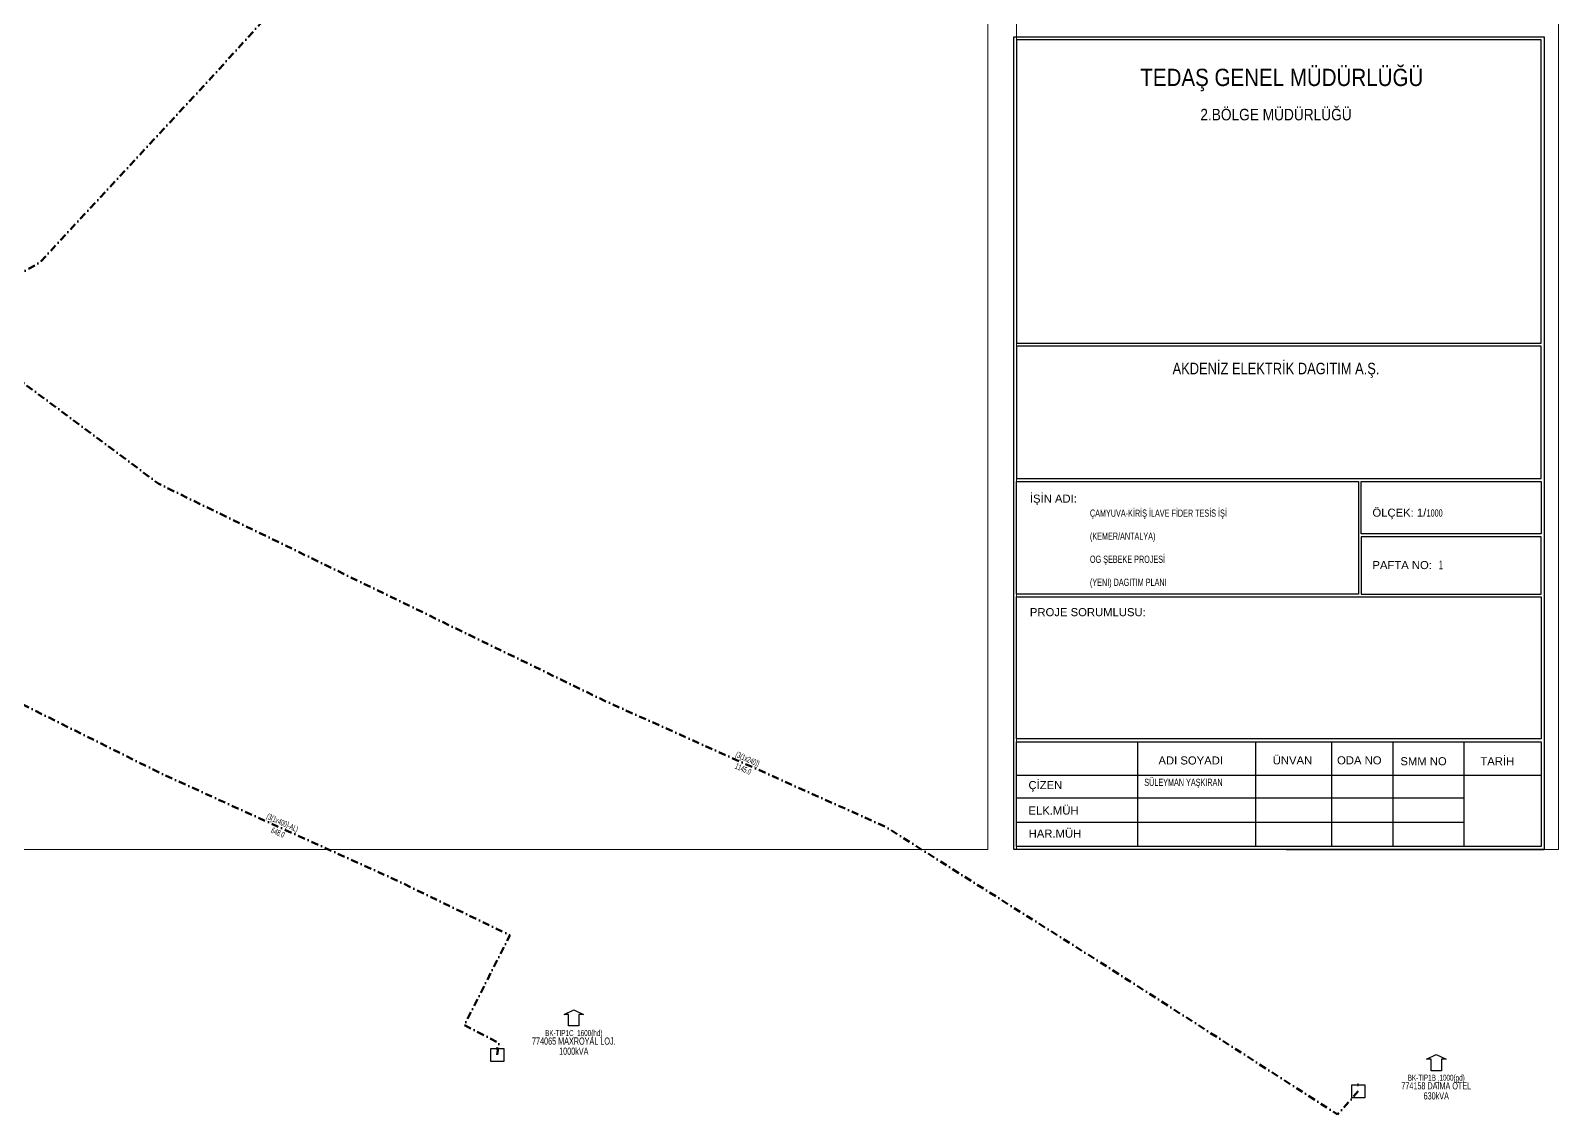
# Model space of a CAD drawing. Header units: millimetres. Extents: x 549058 to 551414, y 4048269 to 4050352.
# Drawn here: x 550353 to 551414, y 4048409 to 4049161 of the extents above; entities that cross this region are included whole.
import ezdxf
from ezdxf.enums import TextEntityAlignment as Align

# ---------------------------------------------------------------- set-up
doc = ezdxf.new("R2010")
doc.units = ezdxf.units.MM
doc.linetypes.add('DASHDOT', pattern=[5, 2.5, -1.25, 0, -1.25])
doc.layers.add('ANTET', color=250, linetype='Continuous')
doc.layers.add('ANTET_RASTER', color=7, linetype='Continuous')
for name, color, linetype, lineweight in [('HAT_ENH_YERALTI_MEVCUT', 6, 'DASHDOT', 70), ('HAT_OG_YERALTI_MEVCUT', 48, 'DASHDOT', 70), ('TRAFO_MEVCUT', 5, 'Continuous', 30)]:
    doc.layers.add(name, color=color, linetype=linetype, lineweight=lineweight)
doc.styles.get("Standard").update_dxf_attribs({"font": 'Arial'})
picture_1 = doc.add_image_def('image1.bmp', size_in_pixel=(376, 1146))

# ---------------------------------------------------------------- blocks, each defined once
blk = doc.blocks.new('MEV_BINA_KARE')
at = {"layer": 'TRAFO_MEVCUT', "linetype": 'Continuous'}
for p, q in [((-2.25, -2.25), (-2.25, 2.25)), ((-2.25, 2.25), (2.25, 2.25)), ((0, 1.8), (0, 2.7)), ((2.25, 2.25), (2.25, -2.25)), ((2.25, -2.25), (-2.25, -2.25))]:
    blk.add_line(p, q, dxfattribs=at)
blk = doc.blocks.new('MEV_BETKOSK')
at = {"layer": 'TRAFO_MEVCUT', "linetype": 'Continuous'}
for p, q in [((-3.4, 2), (0, 3.6)), ((-1.8, 2), (-3.4, 2)), ((-1.8, -2), (-1.8, 2)), ((0, 3.6), (3.4, 2)), ((3.4, 2), (1.8, 2)), ((1.8, 2), (1.8, -2)), ((1.8, -2), (-1.8, -2))]:
    blk.add_line(p, q, dxfattribs=at)
blk = doc.blocks.new('SEMBOL_UST1')
at = {"layer": 'ANTET', "linetype": 'ByBlock'}
for p, q in [((41.99, 37.39), (41.99, 1.01)), ((82.93, 37.39), (82.93, 1.01)), ((109.3, 37.39), (109.3, 1.01)), ((130.5, 37.39), (130.5, 1.01)), ((155.16, 37.39), (155.16, 1.01)), ((0, 25.8), (182.02, 25.8)), ((0, 17.92), (155.16, 17.92)), ((0, 9.47), (155.16, 9.47)), ((93.55, 0), (183.03, 0))]:
    blk.add_line(p, q, dxfattribs=at)
at = {"layer": 'ANTET', "linetype": 'ByBlock', "flags": 128}
for points in [[(-1.01, 0), (-1.01, 282), (183.03, 282), (183.03, 0)], [(118.58, 88.67), (0, 88.67), (0, 127.72), (118.58, 127.72)], [(182.02, 109.59), (119.55, 109.59), (119.55, 127.72), (182.02, 127.72)], [(182.02, 108.58), (119.58, 108.58), (119.58, 88.67), (182.02, 88.67)], [(0, 87.66), (182.02, 87.66), (182.02, 38.39), (0, 38.39)], [(0, 37.39), (182.02, 37.39), (182.02, 1.01), (0, 1.01)]]:
    blk.add_lwpolyline(points, close=True, dxfattribs=at)
for points in [[(0, 175.72), (182.02, 175.72), (182.02, 280.99), (0, 280.99), (0, 175.72)], [(0, 128.73), (182.02, 128.73), (182.02, 174.72), (0, 174.72), (0, 128.73)]]:
    blk.add_lwpolyline(points, dxfattribs=at)
at = {"layer": 'ANTET', "linetype": 'ByBlock'}
for s, p in [('İŞİN ADI:', (4.61, 120.38)), ('ÖLÇEK: 1/', (123.46, 115.51)), ('PAFTA NO:', (123.46, 97.33)), ('PROJE SORUMLUSU:', (4.61, 80.99)), ('ADI SOYADI', (49.21, 29.52)), ('ÜNVAN', (88.87, 29.57)), ('ODA NO', (111.19, 29.57)), ('SMM NO', (133.16, 29.25)), ('TARİH', (160.91, 29.25)), ('ÇİZEN', (4.11, 20.97)), ('ELK.MÜH', (4.11, 12.16)), ('HAR.MÜH', (4.17, 4.14))]:
    blk.add_text(s, height=2.8, dxfattribs=at).set_placement(p)

msp = doc.modelspace()

# ---------------------------------------------------------------- linework, layer by layer
at = {"layer": 'ANTET', "color": 18, "linetype": 'Continuous', "lineweight": 20, "true_color": 0x000000, "flags": 128}
msp.add_lwpolyline([(549057.5, 4048592.5), (549057.5, 4050352.5), (551017.5, 4050352.5), (551017.5, 4048592.5), (549057.5, 4048592.5)], close=True, dxfattribs=at)
at = {"layer": 'HAT_ENH_YERALTI_MEVCUT', "ltscale": 2, "flags": 128}
msp.add_lwpolyline([(551274.595435, 4048424.730928), (551260.215337, 4048408.659053), (551102.880141, 4048509.601706), (550946.663826, 4048608.220944), (550751.916933, 4048695.580491), (550442.229107, 4048846.27846), (550297.820206, 4048953.946451), (550290.145481, 4048952.9454), (550284.72255, 4048950.900868)], dxfattribs=at)
at = {"layer": 'HAT_OG_YERALTI_MEVCUT', "ltscale": 2, "flags": 128}
for points in [[(550913.454385, 4049496.247488), (550906.116702, 4049501.903605), (550889.304178, 4049479.700806), (550846.145746, 4049430.446691), (550777.967161, 4049391.225677), (550690.361345, 4049360.8019), (550478.250898, 4049127.811114), (550372.831835, 4049014.217206), (550360.035066, 4049000.11907), (550333.357055, 4048985.153357), (550294.749852, 4048959.993606), (550288.049, 4048959.035)], [(550677.052275, 4048450.017926), (550678.311515, 4048458.133028), (550654.24604, 4048470.585512), (550685.811767, 4048533.054289), (550607.487657, 4048571.017505), (550445.43658, 4048644.491034), (550311.56629, 4048711.226373), (550243.632113, 4048752.786104), (550228.698045, 4048723.452123), (550218.293925, 4048729.363555), (550216.067, 4048732.301)]]:
    msp.add_lwpolyline(points, dxfattribs=at)

# ---------------------------------------------------------------- block references
at = {"layer": 'ANTET', "color": 1, "linetype": 'Continuous', "lineweight": 20, "xscale": 2, "yscale": 2, "zscale": 2}
msp.add_blockref('SEMBOL_UST1', (551037.5, 4048592.5), dxfattribs=at)
at = {"layer": 'TRAFO_MEVCUT', "xscale": 2, "yscale": 2, "zscale": 2}
for name, p in [('MEV_BETKOSK', (550730.21226, 4048474.075477)), ('MEV_BINA_KARE', (550677.052275, 4048450.017926)), ('MEV_BETKOSK', (551328.712924, 4048443.039152)), ('MEV_BINA_KARE', (551274.595435, 4048424.730928))]:
    msp.add_blockref(name, p, dxfattribs=at)

# ---------------------------------------------------------------- texts
at = {"layer": 'ANTET', "color": 18, "linetype": 'Continuous', "lineweight": 20, "true_color": 0x000000}
for s, height, width, p in [('TEDAŞ GENEL MÜDÜRLÜĞÜ', 12, 0.85, (551221.534, 4049128.4214)), ('2.BÖLGE MÜDÜRLÜĞÜ', 8, 0.85, (551217.5, 4049102.5986)), ('AKDENİZ ELEKTRİK DAGITIM A.Ş.', 8, 0.8, (551217.5, 4048926.36)), ('1000', 5, 0.6, (551327.556, 4048826.1))]:
    msp.add_text(s, height=height, dxfattribs=dict(at, width=width)).set_placement(p, align=Align.MIDDLE_CENTER)
at = {"layer": 'ANTET', "color": 18, "linetype": 'Continuous', "lineweight": 20, "true_color": 0x000000, "width": 0.6}
for s, p in [('ÇAMYUVA-KİRİŞ İLAVE FİDER TESİS İŞİ', (551088.388, 4048823.502)), ('(KEMER/ANTALYA)', (551088.388, 4048807.502)), ('OG ŞEBEKE PROJESİ', (551088.388, 4048791.502)), ('(YENI) DAGITIM PLANI', (551088.388, 4048775.502)), ('SÜLEYMAN YAŞKIRAN', (551126.1, 4048636.6718))]:
    msp.add_text(s, height=5, dxfattribs=at).set_placement(p)
msp.add_text('  1', height=6, dxfattribs=at).set_placement((551327.556, 4048790.1), align=Align.MIDDLE_LEFT)
at = {"layer": 'HAT_ENH_YERALTI_MEVCUT', "lineweight": 30, "width": 0.53}
msp.add_text('(3(1x240))', height=4.1, rotation=335.839953, dxfattribs=at).set_placement((550849.986167, 4048653.451807), align=Align.CENTER)
msp.add_text('1145.0', height=4.1, rotation=335.839953, dxfattribs=at).set_placement((550848.594592, 4048650.349628), align=Align.TOP_CENTER)
at = {"layer": 'HAT_OG_YERALTI_MEVCUT', "lineweight": 30, "width": 0.53}
msp.add_text('(3(1x400)-AL)', height=4.1, rotation=335.610586, dxfattribs=at).set_placement((550527.16411, 4048609.302562), align=Align.CENTER)
msp.add_text('648.0', height=4.1, rotation=335.610586, dxfattribs=at).set_placement((550525.760127, 4048606.205978), align=Align.TOP_CENTER)
at = {"layer": 'TRAFO_MEVCUT', "width": 0.6}
for s, height, p in [('774065 MAXROYAL LOJ.', 5, (550730.21226, 4048457.075477)), ('BK-TIP1C_1600(hd)', 4.2, (550730.21226, 4048463.075477)), ('1000kVA', 5, (550730.21226, 4048450.075477)), ('774158 DAİMA OTEL', 5, (551328.712924, 4048426.039152)), ('BK-TIP1B_1000(gd)', 4.2, (551328.712924, 4048432.039152)), ('630kVA', 5, (551328.712924, 4048419.039152))]:
    msp.add_text(s, height=height, dxfattribs=at).set_placement(p, align=Align.CENTER)

# ---------------------------------------------------------------- pictures from other files: only their frames are drawn
at = {"layer": 'ANTET_RASTER', "color": 18, "linetype": 'Continuous', "lineweight": 20, "true_color": 0x000000}
image = msp.add_image(picture_1, insert=(551037.5, 4048592.5), size_in_units=(376, 1146), dxfattribs=at)

doc.saveas('drawing.dxf')
